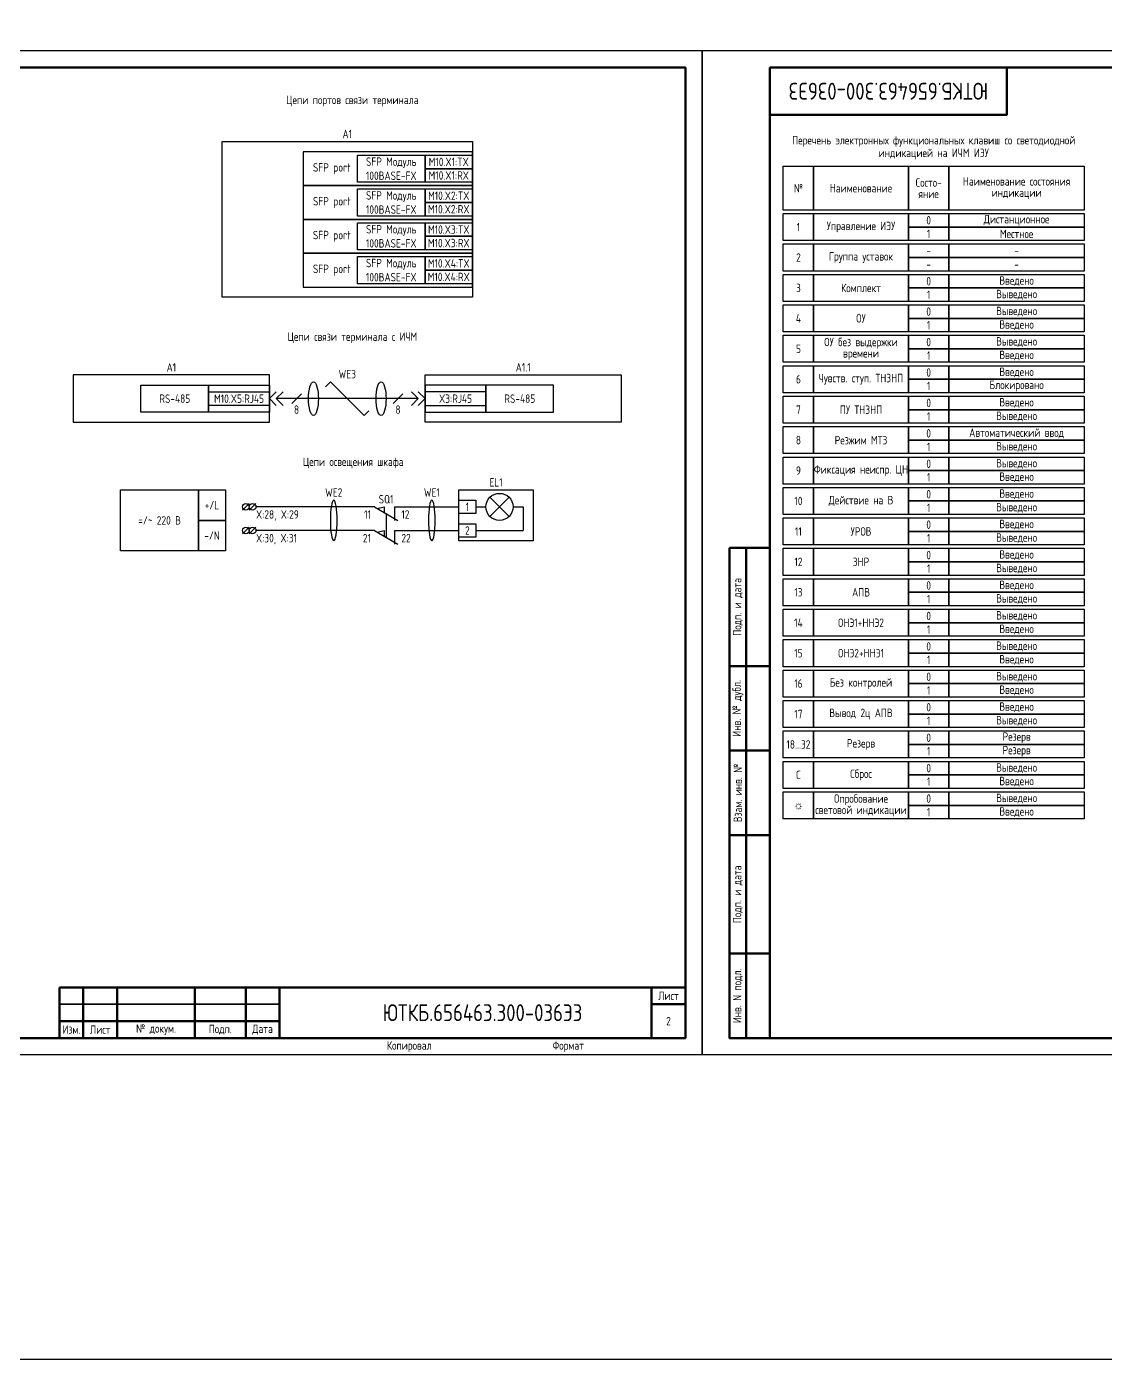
# Model space of a CAD drawing. Header units: millimetres. Extents: x -936 to 3453, y -90 to 618.
# Drawn here: x 640.3 to 959.2, y -90 to 304.1 of the extents above; entities that cross this region are included whole.
import ezdxf

# ---------------------------------------------------------------- set-up
doc = ezdxf.new("R2010")
doc.units = ezdxf.units.MM
doc.styles.add('Gost_type_A', font='GOST_A.TTF')

# ---------------------------------------------------------------- blocks, each defined once
blk = doc.blocks.new('Формат_А3')
blk.add_lwpolyline([(-420, 297), (0, 297), (0, 0), (-420, 0)], close=True)
at = {"lineweight": 50}
blk.add_lwpolyline([(-400, 292), (-5, 292), (-5, 5), (-400, 5)], close=True, dxfattribs=at)
blk = doc.blocks.new('Штамп малый нижний')
at = {"lineweight": 50}
for points in [[(-185, 15), (-178, 15), (-178, 5), (-185, 5)], [(-178, 15), (-168, 15), (-168, 5), (-178, 5)], [(-168, 15), (-145, 15), (-145, 5), (-168, 5)], [(-145, 15), (-130, 15), (-130, 5), (-145, 5)], [(-130, 15), (-120, 15), (-120, 5), (-130, 5)], [(-120, 15), (-10, 15), (-10, 0), (-120, 0)], [(-10, 15), (0, 15), (0, 10), (-10, 10)], [(-10, 10), (0, 10), (0, 0), (-10, 0)], [(-185, 5), (-178, 5), (-178, 0), (-185, 0)], [(-178, 5), (-168, 5), (-168, 0), (-178, 0)], [(-168, 5), (-145, 5), (-145, 0), (-168, 0)], [(-145, 5), (-130, 5), (-130, 0), (-145, 0)], [(-130, 5), (-120, 5), (-120, 0), (-130, 0)]]:
    blk.add_lwpolyline(points, close=True, dxfattribs=at)
for points in [[(-185, 15), (-178, 15), (-178, 10), (-185, 10)], [(-178, 15), (-168, 15), (-168, 10), (-178, 10)], [(-168, 15), (-145, 15), (-145, 10), (-168, 10)], [(-145, 15), (-130, 15), (-130, 10), (-145, 10)], [(-130, 15), (-120, 15), (-120, 10), (-130, 10)], [(-185, 10), (-178, 10), (-178, 5), (-185, 5)], [(-178, 10), (-168, 10), (-168, 5), (-178, 5)], [(-168, 10), (-145, 10), (-145, 5), (-168, 5)], [(-145, 10), (-130, 10), (-130, 5), (-145, 5)], [(-130, 10), (-120, 10), (-120, 5), (-130, 5)]]:
    blk.add_lwpolyline(points, close=True)
at = {"char_height": 2.5, "style": 'Gost_type_A'}
for s, insert, width, attachment_point in [('Лист', (-5, 12.5), 10, 5), ('№ докум.', (-156.5, 2.5), 23, 5), ('Подп.', (-137.5, 2.5), 15, 5), ('Дата', (-125, 2.5), 10, 5), ('Изм.', (-181.5, 2.5), 7, 5), ('Лист', (-173, 2.5), 10, 5), ('Копировал', (-75, -2.53), 13.1202, 6), ('Формат', (-30, -2.53), 13.1202, 6)]:
    blk.add_mtext(s, dxfattribs=dict(at, insert=insert, width=width, attachment_point=attachment_point))
blk = doc.blocks.new('Штамп угловой верхний')
at = {"lineweight": 50}
blk.add_lwpolyline([(0, 0), (70, 0), (70, -14), (0, -14)], close=True, dxfattribs=at)
blk = doc.blocks.new('Штамп левый нижний')
at = {"lineweight": 50}
for points in [[(-12, 145), (-7, 145), (-7, 110), (-12, 110)], [(-7, 145), (0, 145), (0, 110), (-7, 110)], [(-12, 110), (-7, 110), (-7, 85), (-12, 85)], [(-7, 110), (0, 110), (0, 85), (-7, 85)], [(-12, 85), (-7, 85), (-7, 60), (-12, 60)], [(-7, 85), (0, 85), (0, 60), (-7, 60)], [(-12, 60), (-7, 60), (-7, 25), (-12, 25)], [(-7, 60), (0, 60), (0, 25), (-7, 25)], [(-12, 25), (-7, 25), (-7, 0), (-12, 0)], [(-7, 25), (0, 25), (0, 0), (-7, 0)]]:
    blk.add_lwpolyline(points, close=True, dxfattribs=at)
at = {"char_height": 2.5, "attachment_point": 5, "rotation": 90, "style": 'Gost_type_A'}
for s, insert, width in [('Подп. и дата', (-9.5, 127.5), 35), ('Инв. № дубл.', (-9.5, 97.5), 25), ('Взам. инв. №', (-9.5, 72.5), 25), ('Подп. и дата', (-9.5, 42.5), 35), ('Инв. N подл.', (-9.5, 12.5), 25)]:
    blk.add_mtext(s, dxfattribs=dict(at, insert=insert, width=width))

msp = doc.modelspace()

# ---------------------------------------------------------------- linework, layer by layer
for p, q in [((728.58, 197.61), (730.04, 199.08)), ((730.04, 199.08), (740.04, 189.08)), ((712.04, 194.08), (714.04, 196.08)), ((712.04, 194.08), (714.04, 196.08)), ((712.04, 194.08), (714.04, 192.08)), ((712.04, 194.08), (714.04, 192.08)), ((714.04, 194.08), (716.04, 196.08)), ((714.04, 194.08), (716.04, 196.08)), ((756.04, 194.08), (714.04, 194.08)), ((714.04, 194.08), (716.04, 192.08)), ((714.04, 194.08), (716.04, 192.08)), ((721.46, 195.49), (718.63, 192.66)), ((751.46, 195.49), (748.63, 192.66)), ((756.04, 194.08), (754.04, 196.08)), ((756.04, 194.08), (754.04, 196.08)), ((756.04, 194.08), (754.04, 192.08)), ((756.04, 194.08), (754.04, 192.08)), ((758.04, 194.08), (756.04, 196.08)), ((758.04, 194.08), (756.04, 196.08)), ((758.04, 194.08), (756.04, 192.08)), ((758.04, 194.08), (756.04, 192.08)), ((740.04, 189.08), (741.46, 190.49)), ((706.05, 163.08), (704.05, 161.08)), ((708.05, 163.08), (706.05, 161.08)), ((743.04, 162.08), (708.05, 162.08)), ((743.04, 162.08), (749.96, 158.08)), ((743.91, 161.58), (745.91, 162.08)), ((745.91, 162.08), (745.91, 160.42)), ((749.04, 162.08), (749.04, 158.08)), ((749.04, 162.08), (768.04, 162.08)), ((773.04, 162.08), (776.04, 162.08)), ((777.21, 164.9), (782.87, 159.25)), ((782.87, 164.9), (777.21, 159.25)), ((784.04, 162.08), (787.04, 162.08)), ((787.04, 162.08), (787.04, 155.08)), ((706.05, 156.08), (704.05, 154.08)), ((708.05, 156.08), (706.05, 154.08)), ((743.04, 155.08), (708.05, 155.08)), ((743.04, 155.08), (749.96, 151.08)), ((743.91, 154.58), (745.91, 155.08)), ((745.91, 155.08), (745.91, 153.42)), ((749.04, 155.08), (749.04, 151.08)), ((749.04, 155.08), (768.04, 155.08)), ((773.04, 155.08), (787.04, 155.08))]:
    msp.add_line(p, q)
at = {"ltscale": 0.5}
msp.add_line((746.5, 160.08), (746.5, 153.08), dxfattribs=at)
for points in [[(-936, 618), (3453, 618), (3453, -90), (-936, -90)], [(698.04, 270.08), (772.04, 270.08), (772.04, 224.08), (698.04, 224.08)], [(722.04, 257.08), (772.04, 257.08), (772.04, 267.08), (722.04, 267.08)], [(738.04, 266.08), (758.04, 266.08), (758.04, 258.08), (738.04, 258.08)], [(758.04, 266.08), (772.04, 266.08), (772.04, 262.08), (758.04, 262.08)], [(758.04, 262.08), (772.04, 262.08), (772.04, 258.08), (758.04, 258.08)], [(863.92, 262.82), (872.92, 262.82), (872.92, 249.82), (863.92, 249.82)], [(872.92, 262.82), (900.92, 262.82), (900.92, 249.82), (872.92, 249.82)], [(900.92, 262.82), (912.92, 262.82), (912.92, 249.82), (900.92, 249.82)], [(912.92, 262.82), (952.92, 262.82), (952.92, 249.82), (912.92, 249.82)], [(722.04, 247.08), (772.04, 247.08), (772.04, 257.08), (722.04, 257.08)], [(738.04, 256.08), (758.04, 256.08), (758.04, 248.08), (738.04, 248.08)], [(758.04, 256.08), (772.04, 256.08), (772.04, 252.08), (758.04, 252.08)], [(758.04, 252.08), (772.04, 252.08), (772.04, 248.08), (758.04, 248.08)], [(863.92, 248.82), (872.92, 248.82), (872.92, 240.82), (863.92, 240.82)], [(872.92, 248.82), (900.92, 248.82), (900.92, 240.82), (872.92, 240.82)], [(900.92, 248.82), (912.92, 248.82), (912.92, 244.82), (900.92, 244.82)], [(912.92, 248.82), (952.92, 248.82), (952.92, 244.82), (912.92, 244.82)], [(722.04, 237.08), (772.04, 237.08), (772.04, 247.08), (722.04, 247.08)], [(738.04, 246.08), (758.04, 246.08), (758.04, 238.08), (738.04, 238.08)], [(758.04, 246.08), (772.04, 246.08), (772.04, 242.08), (758.04, 242.08)], [(900.92, 244.82), (912.92, 244.82), (912.92, 240.82), (900.92, 240.82)], [(912.92, 244.82), (952.92, 244.82), (952.92, 240.82), (912.92, 240.82)], [(758.04, 242.08), (772.04, 242.08), (772.04, 238.08), (758.04, 238.08)], [(722.04, 227.08), (772.04, 227.08), (772.04, 237.08), (722.04, 237.08)], [(863.92, 239.82), (872.92, 239.82), (872.92, 231.82), (863.92, 231.82)], [(872.92, 239.82), (900.92, 239.82), (900.92, 231.82), (872.92, 231.82)], [(900.92, 239.82), (912.92, 239.82), (912.92, 235.82), (900.92, 235.82)], [(912.92, 239.82), (952.92, 239.82), (952.92, 235.82), (912.92, 235.82)], [(738.04, 236.08), (758.04, 236.08), (758.04, 228.08), (738.04, 228.08)], [(758.04, 236.08), (772.04, 236.08), (772.04, 232.08), (758.04, 232.08)], [(900.92, 235.82), (912.92, 235.82), (912.92, 231.82), (900.92, 231.82)], [(912.92, 235.82), (952.92, 235.82), (952.92, 231.82), (912.92, 231.82)], [(758.04, 232.08), (772.04, 232.08), (772.04, 228.08), (758.04, 228.08)], [(863.92, 230.82), (872.92, 230.82), (872.92, 222.82), (863.92, 222.82)], [(872.92, 230.82), (900.92, 230.82), (900.92, 222.82), (872.92, 222.82)], [(900.92, 230.82), (912.92, 230.82), (912.92, 226.82), (900.92, 226.82)], [(912.92, 230.82), (952.92, 230.82), (952.92, 226.82), (912.92, 226.82)], [(900.92, 226.82), (912.92, 226.82), (912.92, 222.82), (900.92, 222.82)], [(912.92, 226.82), (952.92, 226.82), (952.92, 222.82), (912.92, 222.82)], [(863.92, 221.82), (872.92, 221.82), (872.92, 213.82), (863.92, 213.82)], [(872.92, 221.82), (900.92, 221.82), (900.92, 213.82), (872.92, 213.82)], [(900.92, 221.82), (912.92, 221.82), (912.92, 217.82), (900.92, 217.82)], [(912.92, 221.82), (952.92, 221.82), (952.92, 217.82), (912.92, 217.82)], [(900.92, 217.82), (912.92, 217.82), (912.92, 213.82), (900.92, 213.82)], [(912.92, 217.82), (952.92, 217.82), (952.92, 213.82), (912.92, 213.82)], [(863.92, 212.82), (872.92, 212.82), (872.92, 204.82), (863.92, 204.82)], [(872.92, 212.82), (900.92, 212.82), (900.92, 204.82), (872.92, 204.82)], [(900.92, 212.82), (912.92, 212.82), (912.92, 208.82), (900.92, 208.82)], [(912.92, 212.82), (952.92, 212.82), (952.92, 208.82), (912.92, 208.82)], [(900.92, 208.82), (912.92, 208.82), (912.92, 204.82), (900.92, 204.82)], [(912.92, 208.82), (952.92, 208.82), (952.92, 204.82), (912.92, 204.82)], [(654.04, 187.08), (712.04, 187.08), (712.04, 201.08), (654.04, 201.08)], [(816.04, 187.08), (758.04, 187.08), (758.04, 201.08), (816.04, 201.08)], [(863.92, 203.82), (872.92, 203.82), (872.92, 195.82), (863.92, 195.82)], [(872.92, 203.82), (900.92, 203.82), (900.92, 195.82), (872.92, 195.82)], [(900.92, 203.82), (912.92, 203.82), (912.92, 199.82), (900.92, 199.82)], [(912.92, 203.82), (952.92, 203.82), (952.92, 199.82), (912.92, 199.82)], [(674.04, 198.08), (694.04, 198.08), (694.04, 190.08), (674.04, 190.08)], [(694.04, 198.08), (712.04, 198.08), (712.04, 190.08), (694.04, 190.08)], [(776.04, 198.08), (758.04, 198.08), (758.04, 190.08), (776.04, 190.08)], [(796.04, 198.08), (776.04, 198.08), (776.04, 190.08), (796.04, 190.08)], [(900.92, 199.82), (912.92, 199.82), (912.92, 195.82), (900.92, 195.82)], [(912.92, 199.82), (952.92, 199.82), (952.92, 195.82), (912.92, 195.82)], [(694.04, 196.08), (712.04, 196.08), (712.04, 192.08), (694.04, 192.08)], [(776.04, 196.08), (758.04, 196.08), (758.04, 192.08), (776.04, 192.08)], [(863.92, 194.82), (872.92, 194.82), (872.92, 186.82), (863.92, 186.82)], [(872.92, 194.82), (900.92, 194.82), (900.92, 186.82), (872.92, 186.82)], [(900.92, 194.82), (912.92, 194.82), (912.92, 190.82), (900.92, 190.82)], [(912.92, 194.82), (952.92, 194.82), (952.92, 190.82), (912.92, 190.82)], [(900.92, 190.82), (912.92, 190.82), (912.92, 186.82), (900.92, 186.82)], [(912.92, 190.82), (952.92, 190.82), (952.92, 186.82), (912.92, 186.82)], [(863.92, 185.82), (872.92, 185.82), (872.92, 177.82), (863.92, 177.82)], [(872.92, 185.82), (900.92, 185.82), (900.92, 177.82), (872.92, 177.82)], [(900.92, 185.82), (912.92, 185.82), (912.92, 181.82), (900.92, 181.82)], [(912.92, 185.82), (952.92, 185.82), (952.92, 181.82), (912.92, 181.82)], [(900.92, 181.82), (912.92, 181.82), (912.92, 177.82), (900.92, 177.82)], [(912.92, 181.82), (952.92, 181.82), (952.92, 177.82), (912.92, 177.82)], [(863.92, 176.82), (872.92, 176.82), (872.92, 168.82), (863.92, 168.82)], [(872.92, 176.82), (900.92, 176.82), (900.92, 168.82), (872.92, 168.82)], [(900.92, 176.82), (912.92, 176.82), (912.92, 172.82), (900.92, 172.82)], [(912.92, 176.82), (952.92, 176.82), (952.92, 172.82), (912.92, 172.82)], [(900.92, 172.82), (912.92, 172.82), (912.92, 168.82), (900.92, 168.82)], [(912.92, 172.82), (952.92, 172.82), (952.92, 168.82), (912.92, 168.82)], [(691.04, 149.08), (668.04, 149.08), (668.04, 167.08), (691.04, 167.08)], [(699.04, 158.08), (691.04, 158.08), (691.04, 167.08), (699.04, 167.08)], [(768.04, 167.08), (790.04, 167.08), (790.04, 152.08), (768.04, 152.08)], [(863.92, 167.82), (872.92, 167.82), (872.92, 159.82), (863.92, 159.82)], [(872.92, 167.82), (900.92, 167.82), (900.92, 159.82), (872.92, 159.82)], [(900.92, 167.82), (912.92, 167.82), (912.92, 163.82), (900.92, 163.82)], [(912.92, 167.82), (952.92, 167.82), (952.92, 163.82), (912.92, 163.82)], [(768.04, 164.08), (773.04, 164.08), (773.04, 160.08), (768.04, 160.08)], [(900.92, 163.82), (912.92, 163.82), (912.92, 159.82), (900.92, 159.82)], [(912.92, 163.82), (952.92, 163.82), (952.92, 159.82), (912.92, 159.82)], [(699.04, 149.08), (691.04, 149.08), (691.04, 158.08), (699.04, 158.08)], [(863.92, 158.82), (872.92, 158.82), (872.92, 150.82), (863.92, 150.82)], [(872.92, 158.82), (900.92, 158.82), (900.92, 150.82), (872.92, 150.82)], [(900.92, 158.82), (912.92, 158.82), (912.92, 154.82), (900.92, 154.82)], [(912.92, 158.82), (952.92, 158.82), (952.92, 154.82), (912.92, 154.82)], [(768.04, 157.08), (773.04, 157.08), (773.04, 153.08), (768.04, 153.08)], [(900.92, 154.82), (912.92, 154.82), (912.92, 150.82), (900.92, 150.82)], [(912.92, 154.82), (952.92, 154.82), (952.92, 150.82), (912.92, 150.82)], [(863.92, 149.82), (872.92, 149.82), (872.92, 141.82), (863.92, 141.82)], [(872.92, 149.82), (900.92, 149.82), (900.92, 141.82), (872.92, 141.82)], [(900.92, 149.82), (912.92, 149.82), (912.92, 145.82), (900.92, 145.82)], [(912.92, 149.82), (952.92, 149.82), (952.92, 145.82), (912.92, 145.82)], [(900.92, 145.82), (912.92, 145.82), (912.92, 141.82), (900.92, 141.82)], [(912.92, 145.82), (952.92, 145.82), (952.92, 141.82), (912.92, 141.82)], [(863.92, 140.82), (872.92, 140.82), (872.92, 132.82), (863.92, 132.82)], [(872.92, 140.82), (900.92, 140.82), (900.92, 132.82), (872.92, 132.82)], [(900.92, 140.82), (912.92, 140.82), (912.92, 136.82), (900.92, 136.82)], [(912.92, 140.82), (952.92, 140.82), (952.92, 136.82), (912.92, 136.82)], [(900.92, 136.82), (912.92, 136.82), (912.92, 132.82), (900.92, 132.82)], [(912.92, 136.82), (952.92, 136.82), (952.92, 132.82), (912.92, 132.82)], [(863.92, 131.82), (872.92, 131.82), (872.92, 123.82), (863.92, 123.82)], [(872.92, 131.82), (900.92, 131.82), (900.92, 123.82), (872.92, 123.82)], [(900.92, 131.82), (912.92, 131.82), (912.92, 127.82), (900.92, 127.82)], [(912.92, 131.82), (952.92, 131.82), (952.92, 127.82), (912.92, 127.82)], [(900.92, 127.82), (912.92, 127.82), (912.92, 123.82), (900.92, 123.82)], [(912.92, 127.82), (952.92, 127.82), (952.92, 123.82), (912.92, 123.82)], [(863.92, 122.82), (872.92, 122.82), (872.92, 114.82), (863.92, 114.82)], [(872.92, 122.82), (900.92, 122.82), (900.92, 114.82), (872.92, 114.82)], [(900.92, 122.82), (912.92, 122.82), (912.92, 118.82), (900.92, 118.82)], [(912.92, 122.82), (952.92, 122.82), (952.92, 118.82), (912.92, 118.82)], [(900.92, 118.82), (912.92, 118.82), (912.92, 114.82), (900.92, 114.82)], [(912.92, 118.82), (952.92, 118.82), (952.92, 114.82), (912.92, 114.82)], [(863.92, 113.82), (872.92, 113.82), (872.92, 105.82), (863.92, 105.82)], [(872.92, 113.82), (900.92, 113.82), (900.92, 105.82), (872.92, 105.82)], [(900.92, 113.82), (912.92, 113.82), (912.92, 109.82), (900.92, 109.82)], [(912.92, 113.82), (952.92, 113.82), (952.92, 109.82), (912.92, 109.82)], [(900.92, 109.82), (912.92, 109.82), (912.92, 105.82), (900.92, 105.82)], [(912.92, 109.82), (952.92, 109.82), (952.92, 105.82), (912.92, 105.82)], [(863.92, 104.82), (872.92, 104.82), (872.92, 96.82), (863.92, 96.82)], [(872.92, 104.82), (900.92, 104.82), (900.92, 96.82), (872.92, 96.82)], [(900.92, 104.82), (912.92, 104.82), (912.92, 100.82), (900.92, 100.82)], [(912.92, 104.82), (952.92, 104.82), (952.92, 100.82), (912.92, 100.82)], [(900.92, 100.82), (912.92, 100.82), (912.92, 96.82), (900.92, 96.82)], [(912.92, 100.82), (952.92, 100.82), (952.92, 96.82), (912.92, 96.82)], [(863.92, 95.82), (872.92, 95.82), (872.92, 87.82), (863.92, 87.82)], [(872.92, 95.82), (900.92, 95.82), (900.92, 87.82), (872.92, 87.82)], [(900.92, 95.82), (912.92, 95.82), (912.92, 91.82), (900.92, 91.82)], [(912.92, 95.82), (952.92, 95.82), (952.92, 91.82), (912.92, 91.82)], [(900.92, 91.82), (912.92, 91.82), (912.92, 87.82), (900.92, 87.82)], [(912.92, 91.82), (952.92, 91.82), (952.92, 87.82), (912.92, 87.82)], [(863.92, 86.82), (872.92, 86.82), (872.92, 78.82), (863.92, 78.82)], [(872.92, 86.82), (900.92, 86.82), (900.92, 78.82), (872.92, 78.82)], [(900.92, 86.82), (912.92, 86.82), (912.92, 82.82), (900.92, 82.82)], [(912.92, 86.82), (952.92, 86.82), (952.92, 82.82), (912.92, 82.82)], [(900.92, 82.82), (912.92, 82.82), (912.92, 78.82), (900.92, 78.82)], [(912.92, 82.82), (952.92, 82.82), (952.92, 78.82), (912.92, 78.82)], [(863.92, 77.82), (872.92, 77.82), (872.92, 69.82), (863.92, 69.82)], [(872.92, 77.82), (900.92, 77.82), (900.92, 69.82), (872.92, 69.82)], [(900.92, 77.82), (912.92, 77.82), (912.92, 73.82), (900.92, 73.82)], [(912.92, 77.82), (952.92, 77.82), (952.92, 73.82), (912.92, 73.82)], [(900.92, 73.82), (912.92, 73.82), (912.92, 69.82), (900.92, 69.82)], [(912.92, 73.82), (952.92, 73.82), (952.92, 69.82), (912.92, 69.82)]]:
    msp.add_lwpolyline(points, close=True)
for centre, radius in [((780.04, 162.08), 4), ((705.05, 162.08), 1), ((707.05, 162.08), 1), ((705.05, 155.08), 1), ((707.05, 155.08), 1)]:
    msp.add_circle(centre, radius)
for centre in [(725.04, 194.08), (745.04, 194.08)]:
    msp.add_ellipse(centre, major_axis=(0, -5), ratio=0.293778)
at = {"extrusion": (0, 0, -1)}
for centre in [(731.04, 158.08), (760.04, 158.08)]:
    msp.add_ellipse(centre, major_axis=(0, -6), ratio=0.166667, dxfattribs=at)

# ---------------------------------------------------------------- block references
for name, p in [('Формат_А3', (840, 0)), ('Формат_А3', (1260, 0)), ('Штамп угловой верхний', (860, 292)), ('Штамп левый нижний', (860, 5)), ('Штамп малый нижний', (835, 5))]:
    msp.add_blockref(name, p)

# ---------------------------------------------------------------- texts
at = {"insert": (895, 285), "char_height": 5, "width": 70, "attachment_point": 5, "rotation": 180, "style": 'Gost_type_A'}
msp.add_mtext('ЮТКБ.656463.300-036Э3', dxfattribs=at)
at = {"char_height": 2.5, "style": 'Gost_type_A'}
for s, insert, width, attachment_point, line_spacing_factor in [('Цепи портов связи терминала', (736.54, 282.08), 197, 5, 0.9), ('A1', (735.04, 271.08), 74.0002, 8, 0.9), ('Перечень электронных функциональных клавиш со светодиодной индикацией на ИЧМ ИЭУ', (908.42, 264.82), 89, 8, 0.9), ('№ ', (868.42, 256.32), 9, 5, 0.8), ('Наименование ', (886.92, 256.32), 28, 5, 0.8), ('Состо- яние', (906.92, 256.32), 12, 5, 0.8), ('Наименование состояния индикации', (932.92, 256.32), 40, 5, 0.8), ('Дистанционное', (932.92, 246.82), 40, 5, 0.8), ('1', (868.42, 244.82), 9, 5, 0.8), ('Управление ИЭУ', (886.92, 244.82), 28, 5, 0.8), ('0', (906.92, 246.82), 12, 5, 0.8), ('1', (906.92, 242.82), 12, 5, 0.8), ('Местное', (932.92, 242.82), 40, 5, 0.8), ('2', (868.42, 235.82), 9, 5, 0.8), ('Группа уставок', (886.92, 235.82), 28, 5, 0.8), ('0', (906.92, 228.82), 12, 5, 0.8), ('Введено', (932.92, 228.82), 40, 5, 0.8), ('3', (868.42, 226.82), 9, 5, 0.8), ('Комплект', (886.92, 226.82), 28, 5, 0.8), ('1', (906.92, 224.82), 12, 5, 0.8), ('Выведено', (932.92, 224.82), 40, 5, 0.8), ('0', (906.92, 219.82), 12, 5, 0.8), ('Выведено', (932.92, 219.82), 40, 5, 0.8), ('4', (868.42, 217.82), 9, 5, 0.8), ('ОУ', (886.92, 217.82), 28, 5, 0.8), ('1', (906.92, 215.82), 12, 5, 0.8), ('Введено', (932.92, 215.82), 40, 5, 0.8), ('Цепи связи терминала с ИЧМ', (736.54, 212.08), 197, 5, 0.9), ('5', (868.42, 208.82), 9, 5, 0.8), ('ОУ без выдержки времени', (886.92, 208.82), 28, 5, 0.8), ('0', (906.92, 210.82), 12, 5, 0.8), ('Выведено', (932.92, 210.82), 40, 5, 0.8), ('1', (906.92, 206.82), 12, 5, 0.8), ('Введено', (932.92, 206.82), 40, 5, 0.8), ('A1', (683.04, 202.08), 58.0002, 8, 0.9), ('A1.1', (787.04, 202.08), 58.0002, 8, 0.9), ('6', (868.42, 199.82), 9, 5, 0.8), ('Чувств. ступ. ТНЗНП', (886.92, 199.82), 28, 5, 0.8), ('0', (906.92, 201.82), 12, 5, 0.8), ('Введено', (932.92, 201.82), 40, 5, 0.8), ('1', (906.92, 197.82), 12, 5, 0.8), ('Блокировано', (932.92, 197.82), 40, 5, 0.8), ('0', (906.92, 192.82), 12, 5, 0.8), ('Введено', (932.92, 192.82), 40, 5, 0.8), ('7', (868.42, 190.82), 9, 5, 0.8), ('ПУ ТНЗНП ', (886.92, 190.82), 28.604, 5, 0.8), ('1', (906.92, 188.82), 12, 5, 0.8), ('Выведено', (932.92, 188.82), 40, 5, 0.8), ('Автоматический ввод', (932.92, 183.82), 40, 5, 0.8), ('8', (868.42, 181.82), 9, 5, 0.8), ('Резжим МТЗ', (886.92, 181.82), 28, 5, 0.8), ('0', (906.92, 183.82), 12, 5, 0.8), ('1', (906.92, 179.82), 12, 5, 0.8), ('Выведено', (932.92, 179.82), 40, 5, 0.8), ('Цепи освещения шкафа', (736.79, 175.08), 197.5, 5, 0.9), ('9', (868.42, 172.82), 9, 5, 0.8), ('Фиксация неиспр. ЦН', (886.92, 172.82), 28, 5, 0.8), ('0', (906.92, 174.82), 12, 5, 0.8), ('Выведено', (932.92, 174.82), 40, 5, 0.8), ('EL1', (779.04, 168.08), 21.9942, 8, 0.9), ('1', (906.92, 170.82), 12, 5, 0.8), ('Введено', (932.92, 170.82), 40, 5, 0.8), ('0', (906.92, 165.82), 12, 5, 0.8), ('Введено', (932.92, 165.82), 40, 5, 0.8), ('+/L', (695.04, 162.58), 8, 5, 0.9), ('10', (868.42, 163.82), 9, 5, 0.8), ('Действие на В', (886.92, 163.82), 28.604, 5, 0.8), ('1', (906.92, 161.82), 12, 5, 0.8), ('Выведено', (932.92, 161.82), 40, 5, 0.8), ('=/~ 220 В', (679.54, 158.08), 23, 5, 0.9), ('X:28, X:29', (708.05, 161.08), 17.9949, 1, 0.9), ('0', (906.92, 156.82), 12, 5, 0.9), ('Введено', (932.92, 156.82), 40, 5, 0.9), ('-/N', (695.04, 153.58), 8, 5, 0.9), ('X:30, X:31', (708.05, 154.08), 17.9949, 1, 0.9), ('11', (868.42, 154.82), 9, 5, 0.9), ('УРОВ ', (886.92, 154.82), 28, 5, 0.9), ('1', (906.92, 152.82), 12, 5, 0.9), ('Выведено', (932.92, 152.82), 40, 5, 0.9), ('12', (868.42, 145.82), 9, 5, 0.9), ('ЗНР', (886.92, 145.82), 28, 5, 0.9), ('0', (906.92, 147.82), 12, 5, 0.9), ('Введено', (932.92, 147.82), 40, 5, 0.9), ('1', (906.92, 143.82), 12, 5, 0.9), ('Выведено', (932.92, 143.82), 40, 5, 0.9), ('13', (868.42, 136.82), 9, 5, 0.9), ('АПВ', (886.92, 136.82), 28, 5, 0.9), ('0', (906.92, 138.82), 12, 5, 0.9), ('Введено', (932.92, 138.82), 40, 5, 0.9), ('1', (906.92, 134.82), 12, 5, 0.9), ('Выведено', (932.92, 134.82), 40, 5, 0.9), ('0', (906.92, 129.82), 12, 5, 0.9), ('Выведено', (932.92, 129.82), 40, 5, 0.9), ('14', (868.42, 127.82), 9, 5, 0.9), ('ОНЭ1+ННЭ2', (886.92, 127.82), 28, 5, 0.9), ('1', (906.92, 125.82), 12, 5, 0.9), ('Введено', (932.92, 125.82), 40, 5, 0.9), ('Выведено', (932.92, 120.82), 40, 5, 0.9), ('15', (868.42, 118.82), 9, 5, 0.9), ('ОНЭ2+ННЭ1', (886.92, 118.82), 28, 5, 0.9), ('0', (906.92, 120.82), 12, 5, 0.9), ('Введено', (932.92, 116.82), 40, 5, 0.9), ('1', (906.92, 116.82), 12, 5, 0.9), ('16', (868.42, 109.82), 9, 5, 0.9), ('Без контролей', (886.92, 109.82), 28, 5, 0.9), ('0', (906.92, 111.82), 12, 5, 0.9), ('Выведено', (932.92, 111.82), 40, 5, 0.9), ('1', (906.92, 107.82), 12, 5, 0.9), ('Введено', (932.92, 107.82), 40, 5, 0.9), ('0', (906.92, 102.82), 12, 5, 0.9), ('Введено', (932.92, 102.82), 40, 5, 0.9), ('17', (868.42, 100.82), 9, 5, 0.9), ('Вывод 2ц АПВ', (886.92, 100.82), 28, 5, 0.9), ('1', (906.92, 98.82), 12, 5, 0.9), ('Выведено', (932.92, 98.82), 40, 5, 0.9), ('0', (906.92, 93.82), 12, 5, 0.8), ('Резерв', (932.92, 93.82), 40, 5, 0.8), ('18...32', (868.42, 91.82), 9, 5, 0.8), ('Резерв', (886.92, 91.82), 28, 5, 0.8), ('1', (906.92, 89.82), 12, 5, 0.8), ('Резерв', (932.92, 89.82), 40, 5, 0.8), ('C', (868.42, 82.82), 9, 5, 0.8), ('Сброс', (886.92, 82.82), 28, 5, 0.8), ('0', (906.92, 84.82), 12, 5, 0.8), ('Выведено', (932.92, 84.82), 40, 5, 0.8), ('1', (906.92, 80.82), 12, 5, 0.8), ('Введено', (932.92, 80.82), 40, 5, 0.8), ('Опробование световой индикации', (886.92, 73.82), 28, 5, 0.8), ('0', (906.92, 75.82), 12, 5, 0.8), ('Выведено', (932.92, 75.82), 40, 5, 0.8), ('☼', (868.42, 73.82), 9, 5, 0.8), ('1', (906.92, 71.82), 12, 5, 0.8), ('Введено', (932.92, 71.82), 40, 5, 0.8)]:
    msp.add_mtext(s, dxfattribs=dict(at, insert=insert, width=width, attachment_point=attachment_point, line_spacing_factor=line_spacing_factor))
at = {"style": 'Gost_type_A'}
for s, insert, char_height, width, attachment_point in [('SFP Mодуль 100BASE-FX', (748.04, 262.08), 2.5, 19.9998, 5), ('M10.X1:TX', (765.04, 264.08), 2.5, 14, 5), ('SFP port', (736.04, 262.08), 2.5, 20, 6), ('M10.X1:RX', (765.04, 260.08), 2.5, 14, 5), ('SFP port', (736.04, 252.08), 2.5, 20, 6), ('SFP Mодуль 100BASE-FX', (748.04, 252.08), 2.5, 19.9998, 5), ('M10.X2:TX', (765.04, 254.08), 2.5, 14, 5), ('M10.X2:RX', (765.04, 250.08), 2.5, 14, 5), ('SFP Mодуль 100BASE-FX', (748.04, 242.08), 2.5, 19.9998, 5), ('M10.X3:TX', (765.04, 244.08), 2.5, 14, 5), ('SFP port', (736.04, 242.08), 2.5, 20, 6), ('M10.X3:RX', (765.04, 240.08), 2.5, 14, 5), ('SFP port', (736.04, 232.08), 2.5, 20, 6), ('SFP Mодуль 100BASE-FX', (748.04, 232.08), 2.5, 19.9998, 5), ('M10.X4:TX', (765.04, 234.08), 2.5, 14, 5), ('M10.X4:RX', (765.04, 230.08), 2.5, 14, 5), ('WE3', (735.04, 200.08), 2.5, 20, 8), ('RS-485', (684.04, 194.08), 2.5, 19.9998, 5), ('M10.X5:RJ45', (703.04, 194.08), 2.5, 18.0002, 5), ('X3:RJ45', (767.04, 194.08), 2.5, 18.0002, 5), ('RS-485', (786.04, 194.08), 2.5, 19.9998, 5), ('8', (720.04, 192.08), 2.5, 20, 2), ('8', (750.04, 192.08), 2.5, 20, 2), ('WE2', (731.04, 165.08), 2.5, 10, 8), ('SQ1', (746.5, 163.08), 2.5, 10, 8), ('WE1', (760.04, 165.08), 2.5, 10, 8), ('1', (770.54, 162.08), 2.5, 5, 5), ('11', (742.04, 161.08), 2.5, 6, 3), ('12', (751.04, 161.08), 2.5, 6, 1), ('21', (742.04, 154.08), 2.5, 6, 3), ('22', (751.04, 154.08), 2.5, 6, 1), ('2', (770.54, 155.08), 2.5, 5, 5), ('ЮТКБ.656463.300-036Э3', (775, 12.5), 5, 120, 5), ('2', (830, 10), 2.5, 10, 5)]:
    msp.add_mtext(s, dxfattribs=dict(at, insert=insert, char_height=char_height, width=width, attachment_point=attachment_point))
at = {"color": 30, "true_color": 0xf26722, "char_height": 2.5, "attachment_point": 5, "line_spacing_factor": 0.8, "style": 'Gost_type_A'}
for insert, width in [((906.92, 237.82), 12), ((932.92, 237.82), 40), ((906.92, 233.82), 12), ((932.92, 233.82), 40)]:
    msp.add_mtext('-', dxfattribs=dict(at, insert=insert, width=width))

doc.saveas('drawing.dxf')
